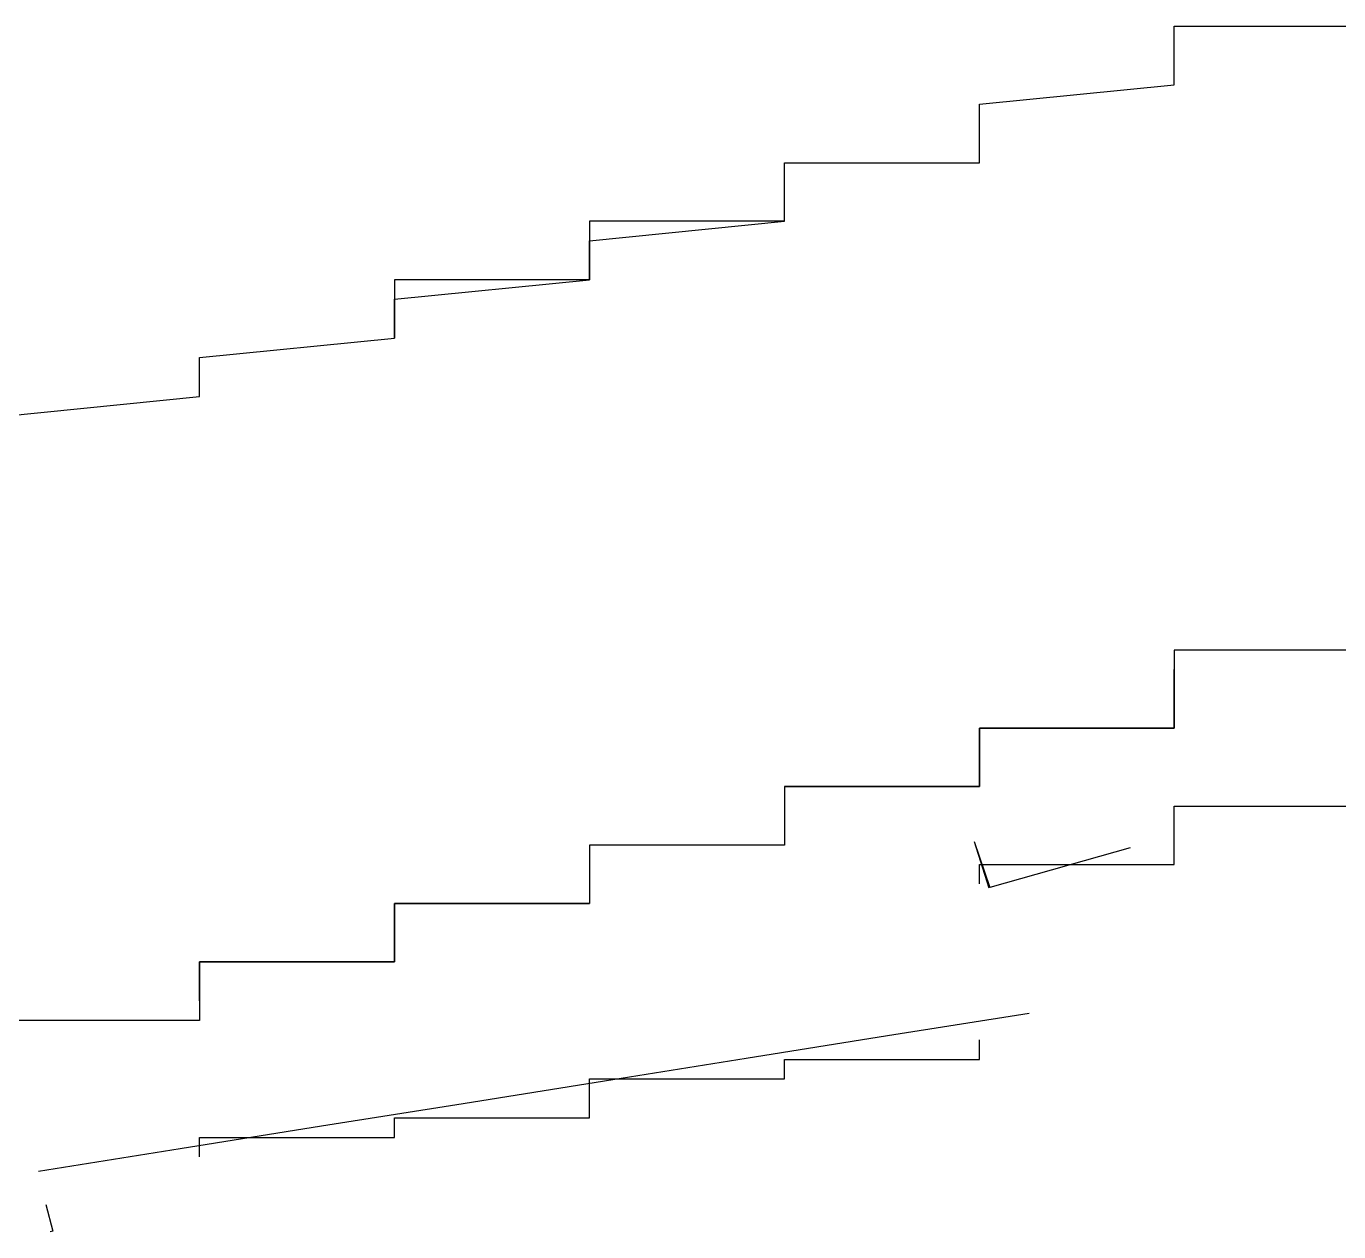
# Model space of a CAD drawing. Header units: millimetres. Extents: x -162945 to 7560, y -3558 to 130718.
# Drawn here: x -116768 to -116094, y -1750 to -1131 of the extents above; entities that cross this region are included whole.
import ezdxf

# ---------------------------------------------------------------- set-up
doc = ezdxf.new("R2010")
doc.units = ezdxf.units.MM
doc.header["$LTSCALE"] = 5
doc.layers.add('E1-RI-3F$0$A-GLAZ', color=6, linetype='Continuous')

msp = doc.modelspace()

# ---------------------------------------------------------------- linework, layer by layer
at = {"layer": 'E1-RI-3F$0$A-GLAZ', "color": 8}
for p, q in [((-116178.71, -1141.3), (-116178.71, -1131.3)), ((-116178.71, -1131.3), (-116078.71, -1131.3)), ((-116178.71, -1151.3), (-116178.71, -1141.3)), ((-116178.71, -1141.3), (-116178.71, -1141.3)), ((-116178.71, -1161.3), (-116178.71, -1151.3)), ((-116178.71, -1151.3), (-116178.71, -1151.3)), ((-116178.71, -1151.3), (-116178.71, -1151.3)), ((-116278.71, -1171.3), (-116178.71, -1161.3)), ((-116178.71, -1161.3), (-116178.71, -1161.3)), ((-116178.71, -1161.3), (-116178.71, -1161.3)), ((-116278.71, -1181.3), (-116278.71, -1171.3)), ((-116278.71, -1171.3), (-116278.71, -1171.3)), ((-116278.71, -1171.3), (-116278.71, -1171.3)), ((-116278.71, -1191.3), (-116278.71, -1181.3)), ((-116278.71, -1181.3), (-116278.71, -1181.3)), ((-116278.71, -1201.3), (-116278.71, -1191.3)), ((-116278.71, -1191.3), (-116278.71, -1191.3)), ((-116278.71, -1191.3), (-116278.71, -1191.3)), ((-116378.71, -1211.3), (-116378.71, -1201.3)), ((-116378.71, -1201.3), (-116378.71, -1201.3)), ((-116378.71, -1201.3), (-116278.71, -1201.3)), ((-116378.71, -1221.3), (-116378.71, -1211.3)), ((-116378.71, -1211.3), (-116378.71, -1211.3)), ((-116378.71, -1211.3), (-116378.71, -1211.3)), ((-116378.71, -1231.3), (-116378.71, -1221.3)), ((-116378.71, -1221.3), (-116378.71, -1221.3)), ((-116478.71, -1241.3), (-116378.71, -1231.3)), ((-116378.71, -1231.3), (-116378.71, -1231.3)), ((-116378.71, -1231.3), (-116378.71, -1231.3)), ((-116478.71, -1251.3), (-116478.71, -1241.3)), ((-116478.71, -1241.3), (-116478.71, -1241.3)), ((-116478.71, -1241.3), (-116478.71, -1241.3)), ((-116478.71, -1261.3), (-116478.71, -1251.3)), ((-116478.71, -1251.3), (-116478.71, -1251.3)), ((-116478.71, -1251.3), (-116478.71, -1251.3)), ((-116578.71, -1271.3), (-116478.71, -1261.3)), ((-116478.71, -1261.3), (-116478.71, -1261.3)), ((-116478.71, -1261.3), (-116478.71, -1261.3)), ((-116578.71, -1281.3), (-116578.71, -1271.3)), ((-116578.71, -1271.3), (-116578.71, -1271.3)), ((-116578.71, -1271.3), (-116578.71, -1271.3)), ((-116578.71, -1291.3), (-116578.71, -1281.3)), ((-116578.71, -1281.3), (-116578.71, -1281.3)), ((-116578.71, -1281.3), (-116578.71, -1281.3)), ((-116678.71, -1301.3), (-116578.71, -1291.3)), ((-116578.71, -1291.3), (-116578.71, -1291.3)), ((-116578.71, -1291.3), (-116578.71, -1291.3)), ((-116678.71, -1311.3), (-116678.71, -1301.3)), ((-116678.71, -1301.3), (-116678.71, -1301.3)), ((-116678.71, -1301.3), (-116678.71, -1301.3)), ((-116678.71, -1321.3), (-116678.71, -1311.3)), ((-116678.71, -1311.3), (-116678.71, -1311.3)), ((-116678.71, -1311.3), (-116678.71, -1311.3)), ((-116778.71, -1331.3), (-116678.71, -1321.3)), ((-116678.71, -1321.3), (-116678.71, -1321.3)), ((-116678.71, -1321.3), (-116678.71, -1321.3)), ((-116078.71, -1451.3), (-116178.71, -1451.3)), ((-116178.71, -1451.3), (-116178.71, -1461.3)), ((-116178.71, -1461.3), (-116178.71, -1461.3)), ((-116178.71, -1461.3), (-116178.71, -1461.3)), ((-116178.71, -1461.3), (-116178.71, -1471.3)), ((-116178.71, -1471.3), (-116178.71, -1461.3)), ((-116178.71, -1461.3), (-116178.71, -1461.3)), ((-116178.71, -1461.3), (-116178.71, -1461.3)), ((-116178.71, -1461.3), (-116178.71, -1461.3)), ((-116178.71, -1461.3), (-116178.71, -1461.3)), ((-116178.71, -1461.3), (-116178.71, -1461.3)), ((-116178.71, -1461.3), (-116178.71, -1461.3)), ((-116178.71, -1461.3), (-116178.71, -1461.3)), ((-116178.71, -1461.3), (-116178.71, -1461.3)), ((-116178.71, -1461.3), (-116178.71, -1461.3)), ((-116178.71, -1461.3), (-116178.71, -1461.3)), ((-116178.71, -1461.3), (-116178.71, -1461.3)), ((-116178.71, -1461.3), (-116178.71, -1461.3)), ((-116178.71, -1461.3), (-116178.71, -1461.3)), ((-116178.71, -1461.3), (-116178.71, -1461.3)), ((-116178.71, -1461.3), (-116178.71, -1461.3)), ((-116178.71, -1461.3), (-116178.71, -1461.3)), ((-116178.71, -1461.3), (-116178.71, -1461.3)), ((-116178.71, -1461.3), (-116178.71, -1461.3)), ((-116178.71, -1471.3), (-116178.71, -1471.3)), ((-116178.71, -1471.3), (-116178.71, -1471.3)), ((-116178.71, -1471.3), (-116178.71, -1481.3)), ((-116178.71, -1481.3), (-116178.71, -1471.3)), ((-116178.71, -1471.3), (-116178.71, -1471.3)), ((-116178.71, -1471.3), (-116178.71, -1471.3)), ((-116178.71, -1471.3), (-116178.71, -1471.3)), ((-116178.71, -1471.3), (-116178.71, -1471.3)), ((-116178.71, -1471.3), (-116178.71, -1471.3)), ((-116178.71, -1471.3), (-116178.71, -1471.3)), ((-116178.71, -1471.3), (-116178.71, -1471.3)), ((-116178.71, -1471.3), (-116178.71, -1471.3)), ((-116178.71, -1471.3), (-116178.71, -1471.3)), ((-116178.71, -1471.3), (-116178.71, -1471.3)), ((-116178.71, -1471.3), (-116178.71, -1471.3)), ((-116178.71, -1471.3), (-116178.71, -1471.3)), ((-116178.71, -1471.3), (-116178.71, -1471.3)), ((-116178.71, -1471.3), (-116178.71, -1471.3)), ((-116178.71, -1471.3), (-116178.71, -1471.3)), ((-116178.71, -1471.3), (-116178.71, -1471.3)), ((-116178.71, -1471.3), (-116178.71, -1471.3)), ((-116178.71, -1471.3), (-116178.71, -1471.3)), ((-116178.71, -1471.3), (-116178.71, -1471.3)), ((-116178.71, -1471.3), (-116178.71, -1471.3)), ((-116178.71, -1471.3), (-116178.71, -1471.3)), ((-116178.71, -1471.3), (-116178.71, -1471.3)), ((-116178.71, -1471.3), (-116178.71, -1471.3)), ((-116178.71, -1471.3), (-116178.71, -1471.3)), ((-116178.71, -1481.3), (-116178.71, -1481.3)), ((-116178.71, -1481.3), (-116178.71, -1491.3)), ((-116178.71, -1491.3), (-116178.71, -1481.3)), ((-116178.71, -1481.3), (-116178.71, -1481.3)), ((-116178.71, -1481.3), (-116178.71, -1481.3)), ((-116178.71, -1481.3), (-116178.71, -1481.3)), ((-116178.71, -1481.3), (-116178.71, -1481.3)), ((-116178.71, -1481.3), (-116178.71, -1481.3)), ((-116178.71, -1481.3), (-116178.71, -1481.3)), ((-116178.71, -1481.3), (-116178.71, -1481.3)), ((-116178.71, -1481.3), (-116178.71, -1481.3)), ((-116178.71, -1481.3), (-116178.71, -1481.3)), ((-116178.71, -1481.3), (-116178.71, -1481.3)), ((-116178.71, -1481.3), (-116178.71, -1481.3)), ((-116178.71, -1481.3), (-116178.71, -1481.3)), ((-116178.71, -1481.3), (-116178.71, -1481.3)), ((-116178.71, -1481.3), (-116178.71, -1481.3)), ((-116178.71, -1481.3), (-116178.71, -1481.3)), ((-116178.71, -1481.3), (-116178.71, -1481.3)), ((-116178.71, -1481.3), (-116178.71, -1481.3)), ((-116178.71, -1481.3), (-116178.71, -1481.3)), ((-116178.71, -1481.3), (-116178.71, -1481.3)), ((-116178.71, -1481.3), (-116178.71, -1481.3)), ((-116178.71, -1481.3), (-116178.71, -1481.3)), ((-116178.71, -1481.3), (-116178.71, -1481.3)), ((-116178.71, -1481.3), (-116178.71, -1481.3)), ((-116178.71, -1481.3), (-116178.71, -1481.3)), ((-116178.71, -1491.3), (-116278.71, -1491.3)), ((-116278.71, -1491.3), (-116278.71, -1491.3)), ((-116278.71, -1491.3), (-116278.71, -1501.3)), ((-116278.71, -1501.3), (-116278.71, -1491.3)), ((-116278.71, -1491.3), (-116278.71, -1491.3)), ((-116278.71, -1491.3), (-116278.71, -1491.3)), ((-116278.71, -1491.3), (-116278.71, -1491.3)), ((-116278.71, -1491.3), (-116278.71, -1491.3)), ((-116278.71, -1491.3), (-116278.71, -1491.3)), ((-116278.71, -1491.3), (-116278.71, -1491.3)), ((-116278.71, -1491.3), (-116278.71, -1491.3)), ((-116278.71, -1491.3), (-116278.71, -1491.3)), ((-116278.71, -1491.3), (-116278.71, -1491.3)), ((-116278.71, -1491.3), (-116278.71, -1491.3)), ((-116278.71, -1491.3), (-116278.71, -1491.3)), ((-116278.71, -1491.3), (-116278.71, -1491.3)), ((-116278.71, -1491.3), (-116278.71, -1491.3)), ((-116278.71, -1491.3), (-116278.71, -1491.3)), ((-116278.71, -1491.3), (-116278.71, -1491.3)), ((-116278.71, -1491.3), (-116278.71, -1491.3)), ((-116278.71, -1491.3), (-116278.71, -1491.3)), ((-116278.71, -1491.3), (-116278.71, -1491.3)), ((-116278.71, -1491.3), (-116278.71, -1491.3)), ((-116278.71, -1491.3), (-116278.71, -1491.3)), ((-116278.71, -1491.3), (-116178.71, -1491.3)), ((-116178.71, -1491.3), (-116178.71, -1491.3)), ((-116178.71, -1491.3), (-116178.71, -1491.3)), ((-116278.71, -1501.3), (-116278.71, -1501.3)), ((-116278.71, -1501.3), (-116278.71, -1501.3)), ((-116278.71, -1501.3), (-116278.71, -1511.3)), ((-116278.71, -1511.3), (-116278.71, -1501.3)), ((-116278.71, -1501.3), (-116278.71, -1501.3)), ((-116278.71, -1501.3), (-116278.71, -1501.3)), ((-116278.71, -1501.3), (-116278.71, -1501.3)), ((-116278.71, -1501.3), (-116278.71, -1501.3)), ((-116278.71, -1501.3), (-116278.71, -1501.3)), ((-116278.71, -1501.3), (-116278.71, -1501.3)), ((-116278.71, -1501.3), (-116278.71, -1501.3)), ((-116278.71, -1501.3), (-116278.71, -1501.3)), ((-116278.71, -1501.3), (-116278.71, -1501.3)), ((-116278.71, -1501.3), (-116278.71, -1501.3)), ((-116278.71, -1501.3), (-116278.71, -1501.3)), ((-116278.71, -1501.3), (-116278.71, -1501.3)), ((-116278.71, -1501.3), (-116278.71, -1501.3)), ((-116278.71, -1501.3), (-116278.71, -1501.3)), ((-116278.71, -1501.3), (-116278.71, -1501.3)), ((-116278.71, -1501.3), (-116278.71, -1501.3)), ((-116278.71, -1501.3), (-116278.71, -1501.3)), ((-116278.71, -1501.3), (-116278.71, -1501.3)), ((-116278.71, -1501.3), (-116278.71, -1501.3)), ((-116278.71, -1501.3), (-116278.71, -1501.3)), ((-116278.71, -1501.3), (-116278.71, -1501.3)), ((-116278.71, -1501.3), (-116278.71, -1501.3)), ((-116278.71, -1501.3), (-116278.71, -1501.3)), ((-116278.71, -1501.3), (-116278.71, -1501.3)), ((-116278.71, -1511.3), (-116278.71, -1511.3)), ((-116278.71, -1511.3), (-116278.71, -1511.3)), ((-116278.71, -1511.3), (-116278.71, -1521.3)), ((-116278.71, -1521.3), (-116278.71, -1511.3)), ((-116278.71, -1511.3), (-116278.71, -1511.3)), ((-116278.71, -1511.3), (-116278.71, -1511.3)), ((-116278.71, -1511.3), (-116278.71, -1511.3)), ((-116278.71, -1511.3), (-116278.71, -1511.3)), ((-116278.71, -1511.3), (-116278.71, -1511.3)), ((-116278.71, -1511.3), (-116278.71, -1511.3)), ((-116278.71, -1511.3), (-116278.71, -1511.3)), ((-116278.71, -1511.3), (-116278.71, -1511.3)), ((-116278.71, -1511.3), (-116278.71, -1511.3)), ((-116278.71, -1511.3), (-116278.71, -1511.3)), ((-116278.71, -1511.3), (-116278.71, -1511.3)), ((-116278.71, -1511.3), (-116278.71, -1511.3)), ((-116278.71, -1511.3), (-116278.71, -1511.3)), ((-116278.71, -1511.3), (-116278.71, -1511.3)), ((-116278.71, -1511.3), (-116278.71, -1511.3)), ((-116278.71, -1511.3), (-116278.71, -1511.3)), ((-116278.71, -1511.3), (-116278.71, -1511.3)), ((-116278.71, -1511.3), (-116278.71, -1511.3)), ((-116278.71, -1511.3), (-116278.71, -1511.3)), ((-116278.71, -1511.3), (-116278.71, -1511.3)), ((-116278.71, -1511.3), (-116278.71, -1511.3)), ((-116278.71, -1511.3), (-116278.71, -1511.3)), ((-116278.71, -1511.3), (-116278.71, -1511.3)), ((-116278.71, -1511.3), (-116278.71, -1511.3)), ((-116278.71, -1511.3), (-116278.71, -1511.3)), ((-116278.71, -1521.3), (-116378.71, -1521.3)), ((-116378.71, -1521.3), (-116378.71, -1521.3)), ((-116378.71, -1521.3), (-116378.71, -1531.3)), ((-116378.71, -1521.3), (-116378.71, -1521.3)), ((-116378.71, -1521.3), (-116378.71, -1521.3)), ((-116378.71, -1521.3), (-116378.71, -1521.3)), ((-116378.71, -1521.3), (-116378.71, -1521.3)), ((-116378.71, -1521.3), (-116378.71, -1521.3)), ((-116378.71, -1521.3), (-116378.71, -1521.3)), ((-116378.71, -1521.3), (-116278.71, -1521.3)), ((-116278.71, -1521.3), (-116278.71, -1521.3)), ((-116278.71, -1521.3), (-116278.71, -1521.3)), ((-116278.71, -1521.3), (-116278.71, -1521.3)), ((-116278.71, -1521.3), (-116278.71, -1521.3)), ((-116278.71, -1521.3), (-116278.71, -1521.3)), ((-116278.71, -1521.3), (-116278.71, -1521.3)), ((-116278.71, -1521.3), (-116278.71, -1521.3)), ((-116278.71, -1521.3), (-116278.71, -1521.3)), ((-116378.71, -1531.3), (-116378.71, -1531.3)), ((-116378.71, -1531.3), (-116378.71, -1531.3)), ((-116378.71, -1531.3), (-116378.71, -1541.3)), ((-116178.71, -1541.3), (-116178.71, -1531.3)), ((-116178.71, -1531.3), (-116178.71, -1531.3)), ((-116178.71, -1531.3), (-116178.71, -1531.3)), ((-116178.71, -1531.3), (-116178.71, -1531.3)), ((-116178.71, -1531.3), (-116178.71, -1531.3)), ((-116178.71, -1531.3), (-116178.71, -1531.3)), ((-116178.71, -1531.3), (-116178.71, -1531.3)), ((-116178.71, -1531.3), (-116178.71, -1531.3)), ((-116178.71, -1531.3), (-116178.71, -1531.3)), ((-116178.71, -1531.3), (-116078.71, -1531.3)), ((-116378.71, -1541.3), (-116378.71, -1541.3)), ((-116378.71, -1541.3), (-116378.71, -1541.3)), ((-116378.71, -1541.3), (-116378.71, -1551.3)), ((-116178.71, -1551.3), (-116178.71, -1541.3)), ((-116178.71, -1541.3), (-116178.71, -1541.3)), ((-116178.71, -1541.3), (-116178.71, -1541.3)), ((-116178.71, -1541.3), (-116178.71, -1541.3)), ((-116178.71, -1541.3), (-116178.71, -1541.3)), ((-116178.71, -1541.3), (-116178.71, -1541.3)), ((-116178.71, -1541.3), (-116178.71, -1541.3)), ((-116178.71, -1541.3), (-116178.71, -1541.3)), ((-116178.71, -1541.3), (-116178.71, -1541.3)), ((-116178.71, -1541.3), (-116178.71, -1541.3)), ((-116178.71, -1541.3), (-116178.71, -1541.3)), ((-116178.71, -1541.3), (-116178.71, -1541.3)), ((-116178.71, -1541.3), (-116178.71, -1541.3)), ((-116378.71, -1551.3), (-116478.71, -1551.3)), ((-116478.71, -1551.3), (-116478.71, -1551.3)), ((-116478.71, -1551.3), (-116478.71, -1561.3)), ((-116281.46, -1549.42), (-116273.82, -1573.23)), ((-116281.46, -1549.42), (-116273.34, -1573.06)), ((-116201.32, -1552.7), (-116273.34, -1573.06)), ((-116178.71, -1561.3), (-116178.71, -1551.3)), ((-116178.71, -1551.3), (-116178.71, -1551.3)), ((-116178.71, -1551.3), (-116178.71, -1551.3)), ((-116178.71, -1551.3), (-116178.71, -1551.3)), ((-116178.71, -1551.3), (-116178.71, -1551.3)), ((-116178.71, -1551.3), (-116178.71, -1551.3)), ((-116178.71, -1551.3), (-116178.71, -1551.3)), ((-116178.71, -1551.3), (-116178.71, -1551.3)), ((-116178.71, -1551.3), (-116178.71, -1551.3)), ((-116178.71, -1551.3), (-116178.71, -1551.3)), ((-116178.71, -1551.3), (-116178.71, -1551.3)), ((-116178.71, -1551.3), (-116178.71, -1551.3)), ((-116178.71, -1551.3), (-116178.71, -1551.3)), ((-116478.71, -1561.3), (-116478.71, -1561.3)), ((-116478.71, -1561.3), (-116478.71, -1561.3)), ((-116478.71, -1561.3), (-116478.71, -1571.3)), ((-116278.71, -1571.3), (-116278.71, -1561.3)), ((-116278.71, -1561.3), (-116278.71, -1561.3)), ((-116278.71, -1561.3), (-116278.71, -1561.3)), ((-116278.71, -1561.3), (-116278.71, -1561.3)), ((-116278.71, -1561.3), (-116278.71, -1561.3)), ((-116278.71, -1561.3), (-116278.71, -1561.3)), ((-116278.71, -1561.3), (-116278.71, -1561.3)), ((-116278.71, -1561.3), (-116278.71, -1561.3)), ((-116278.71, -1561.3), (-116278.71, -1561.3)), ((-116278.71, -1561.3), (-116178.71, -1561.3)), ((-116178.71, -1561.3), (-116178.71, -1561.3)), ((-116178.71, -1561.3), (-116178.71, -1561.3)), ((-116178.71, -1561.3), (-116178.71, -1561.3)), ((-116478.71, -1571.3), (-116478.71, -1571.3)), ((-116478.71, -1571.3), (-116478.71, -1571.3)), ((-116478.71, -1571.3), (-116478.71, -1581.3)), ((-116278.71, -1571.3), (-116278.71, -1571.3)), ((-116278.71, -1571.3), (-116278.71, -1571.3)), ((-116278.71, -1571.3), (-116278.71, -1571.3)), ((-116278.71, -1571.3), (-116278.71, -1571.3)), ((-116278.71, -1571.3), (-116278.71, -1571.3)), ((-116278.71, -1571.3), (-116278.71, -1571.3)), ((-116278.71, -1571.3), (-116278.71, -1571.3)), ((-116278.71, -1571.3), (-116278.71, -1571.3)), ((-116478.71, -1581.3), (-116578.71, -1581.3)), ((-116578.71, -1581.3), (-116578.71, -1591.3)), ((-116578.71, -1591.3), (-116578.71, -1581.3)), ((-116578.71, -1581.3), (-116578.71, -1581.3)), ((-116578.71, -1581.3), (-116578.71, -1581.3)), ((-116578.71, -1581.3), (-116578.71, -1581.3)), ((-116578.71, -1581.3), (-116578.71, -1581.3)), ((-116578.71, -1581.3), (-116578.71, -1581.3)), ((-116578.71, -1581.3), (-116578.71, -1581.3)), ((-116578.71, -1581.3), (-116578.71, -1581.3)), ((-116578.71, -1581.3), (-116578.71, -1581.3)), ((-116578.71, -1581.3), (-116578.71, -1581.3)), ((-116578.71, -1581.3), (-116578.71, -1581.3)), ((-116578.71, -1581.3), (-116578.71, -1581.3)), ((-116578.71, -1581.3), (-116478.71, -1581.3)), ((-116478.71, -1581.3), (-116478.71, -1581.3)), ((-116478.71, -1581.3), (-116478.71, -1581.3)), ((-116478.71, -1581.3), (-116478.71, -1581.3)), ((-116478.71, -1581.3), (-116478.71, -1581.3)), ((-116478.71, -1581.3), (-116478.71, -1581.3)), ((-116478.71, -1581.3), (-116478.71, -1581.3)), ((-116478.71, -1581.3), (-116478.71, -1581.3)), ((-116478.71, -1581.3), (-116478.71, -1581.3)), ((-116478.71, -1581.3), (-116478.71, -1581.3)), ((-116478.71, -1581.3), (-116478.71, -1581.3)), ((-116478.71, -1581.3), (-116478.71, -1581.3)), ((-116478.71, -1581.3), (-116478.71, -1581.3)), ((-116478.71, -1581.3), (-116478.71, -1581.3)), ((-116478.71, -1581.3), (-116478.71, -1581.3)), ((-116578.71, -1591.3), (-116578.71, -1591.3)), ((-116578.71, -1591.3), (-116578.71, -1591.3)), ((-116578.71, -1591.3), (-116578.71, -1601.3)), ((-116578.71, -1601.3), (-116578.71, -1591.3)), ((-116578.71, -1591.3), (-116578.71, -1591.3)), ((-116578.71, -1591.3), (-116578.71, -1591.3)), ((-116578.71, -1591.3), (-116578.71, -1591.3)), ((-116578.71, -1591.3), (-116578.71, -1591.3)), ((-116578.71, -1591.3), (-116578.71, -1591.3)), ((-116578.71, -1591.3), (-116578.71, -1591.3)), ((-116578.71, -1591.3), (-116578.71, -1591.3)), ((-116578.71, -1591.3), (-116578.71, -1591.3)), ((-116578.71, -1591.3), (-116578.71, -1591.3)), ((-116578.71, -1591.3), (-116578.71, -1591.3)), ((-116578.71, -1591.3), (-116578.71, -1591.3)), ((-116578.71, -1591.3), (-116578.71, -1591.3)), ((-116578.71, -1591.3), (-116578.71, -1591.3)), ((-116578.71, -1591.3), (-116578.71, -1591.3)), ((-116578.71, -1591.3), (-116578.71, -1591.3)), ((-116578.71, -1591.3), (-116578.71, -1591.3)), ((-116578.71, -1591.3), (-116578.71, -1591.3)), ((-116578.71, -1591.3), (-116578.71, -1591.3)), ((-116578.71, -1591.3), (-116578.71, -1591.3)), ((-116578.71, -1591.3), (-116578.71, -1591.3)), ((-116578.71, -1591.3), (-116578.71, -1591.3)), ((-116578.71, -1591.3), (-116578.71, -1591.3)), ((-116578.71, -1591.3), (-116578.71, -1591.3)), ((-116578.71, -1591.3), (-116578.71, -1591.3)), ((-116578.71, -1591.3), (-116578.71, -1591.3)), ((-116578.71, -1591.3), (-116578.71, -1591.3)), ((-116578.71, -1601.3), (-116578.71, -1601.3)), ((-116578.71, -1601.3), (-116578.71, -1601.3)), ((-116578.71, -1601.3), (-116578.71, -1611.3)), ((-116578.71, -1611.3), (-116578.71, -1601.3)), ((-116578.71, -1601.3), (-116578.71, -1601.3)), ((-116578.71, -1601.3), (-116578.71, -1601.3)), ((-116578.71, -1601.3), (-116578.71, -1601.3)), ((-116578.71, -1601.3), (-116578.71, -1601.3)), ((-116578.71, -1601.3), (-116578.71, -1601.3)), ((-116578.71, -1601.3), (-116578.71, -1601.3)), ((-116578.71, -1601.3), (-116578.71, -1601.3)), ((-116578.71, -1601.3), (-116578.71, -1601.3)), ((-116578.71, -1601.3), (-116578.71, -1601.3)), ((-116578.71, -1601.3), (-116578.71, -1601.3)), ((-116578.71, -1601.3), (-116578.71, -1601.3)), ((-116578.71, -1601.3), (-116578.71, -1601.3)), ((-116578.71, -1601.3), (-116578.71, -1601.3)), ((-116578.71, -1601.3), (-116578.71, -1601.3)), ((-116578.71, -1601.3), (-116578.71, -1601.3)), ((-116578.71, -1601.3), (-116578.71, -1601.3)), ((-116578.71, -1601.3), (-116578.71, -1601.3)), ((-116578.71, -1601.3), (-116578.71, -1601.3)), ((-116578.71, -1601.3), (-116578.71, -1601.3)), ((-116578.71, -1601.3), (-116578.71, -1601.3)), ((-116578.71, -1601.3), (-116578.71, -1601.3)), ((-116578.71, -1601.3), (-116578.71, -1601.3)), ((-116578.71, -1601.3), (-116578.71, -1601.3)), ((-116578.71, -1601.3), (-116578.71, -1601.3)), ((-116578.71, -1601.3), (-116578.71, -1601.3)), ((-116578.71, -1601.3), (-116578.71, -1601.3)), ((-116578.71, -1611.3), (-116678.71, -1611.3)), ((-116678.71, -1611.3), (-116678.71, -1621.3)), ((-116678.71, -1621.3), (-116678.71, -1611.3)), ((-116678.71, -1611.3), (-116678.71, -1611.3)), ((-116678.71, -1611.3), (-116678.71, -1611.3)), ((-116678.71, -1611.3), (-116678.71, -1611.3)), ((-116678.71, -1611.3), (-116678.71, -1611.3)), ((-116678.71, -1611.3), (-116678.71, -1611.3)), ((-116678.71, -1611.3), (-116678.71, -1611.3)), ((-116678.71, -1611.3), (-116678.71, -1611.3)), ((-116678.71, -1611.3), (-116678.71, -1611.3)), ((-116678.71, -1611.3), (-116678.71, -1611.3)), ((-116678.71, -1611.3), (-116678.71, -1611.3)), ((-116678.71, -1611.3), (-116678.71, -1611.3)), ((-116678.71, -1611.3), (-116678.71, -1611.3)), ((-116678.71, -1611.3), (-116578.71, -1611.3)), ((-116578.71, -1611.3), (-116578.71, -1611.3)), ((-116578.71, -1611.3), (-116578.71, -1611.3)), ((-116578.71, -1611.3), (-116578.71, -1611.3)), ((-116578.71, -1611.3), (-116578.71, -1611.3)), ((-116578.71, -1611.3), (-116578.71, -1611.3)), ((-116578.71, -1611.3), (-116578.71, -1611.3)), ((-116578.71, -1611.3), (-116578.71, -1611.3)), ((-116578.71, -1611.3), (-116578.71, -1611.3)), ((-116578.71, -1611.3), (-116578.71, -1611.3)), ((-116578.71, -1611.3), (-116578.71, -1611.3)), ((-116578.71, -1611.3), (-116578.71, -1611.3)), ((-116578.71, -1611.3), (-116578.71, -1611.3)), ((-116578.71, -1611.3), (-116578.71, -1611.3)), ((-116578.71, -1611.3), (-116578.71, -1611.3)), ((-116578.71, -1611.3), (-116578.71, -1611.3)), ((-116678.71, -1621.3), (-116678.71, -1621.3)), ((-116678.71, -1621.3), (-116678.71, -1621.3)), ((-116678.71, -1621.3), (-116678.71, -1621.3)), ((-116678.71, -1621.3), (-116678.71, -1631.3)), ((-116678.71, -1631.3), (-116678.71, -1621.3)), ((-116678.71, -1621.3), (-116678.71, -1621.3)), ((-116678.71, -1621.3), (-116678.71, -1621.3)), ((-116678.71, -1621.3), (-116678.71, -1621.3)), ((-116678.71, -1621.3), (-116678.71, -1621.3)), ((-116678.71, -1621.3), (-116678.71, -1621.3)), ((-116678.71, -1621.3), (-116678.71, -1621.3)), ((-116678.71, -1621.3), (-116678.71, -1621.3)), ((-116678.71, -1621.3), (-116678.71, -1621.3)), ((-116678.71, -1621.3), (-116678.71, -1621.3)), ((-116678.71, -1621.3), (-116678.71, -1621.3)), ((-116678.71, -1621.3), (-116678.71, -1621.3)), ((-116678.71, -1621.3), (-116678.71, -1621.3)), ((-116678.71, -1621.3), (-116678.71, -1621.3)), ((-116678.71, -1621.3), (-116678.71, -1621.3)), ((-116678.71, -1621.3), (-116678.71, -1621.3)), ((-116678.71, -1621.3), (-116678.71, -1621.3)), ((-116678.71, -1621.3), (-116678.71, -1621.3)), ((-116678.71, -1621.3), (-116678.71, -1621.3)), ((-116678.71, -1621.3), (-116678.71, -1621.3)), ((-116678.71, -1621.3), (-116678.71, -1621.3)), ((-116678.71, -1621.3), (-116678.71, -1621.3)), ((-116678.71, -1621.3), (-116678.71, -1621.3)), ((-116678.71, -1621.3), (-116678.71, -1621.3)), ((-116678.71, -1621.3), (-116678.71, -1621.3)), ((-116678.71, -1621.3), (-116678.71, -1621.3)), ((-116678.71, -1621.3), (-116678.71, -1621.3)), ((-116678.71, -1621.3), (-116678.71, -1621.3)), ((-116678.71, -1631.3), (-116678.71, -1631.3)), ((-116678.71, -1631.3), (-116678.71, -1631.3)), ((-116678.71, -1631.3), (-116678.71, -1641.3)), ((-116678.71, -1631.3), (-116678.71, -1631.3)), ((-116678.71, -1631.3), (-116678.71, -1631.3)), ((-116678.71, -1631.3), (-116678.71, -1631.3)), ((-116678.71, -1631.3), (-116678.71, -1631.3)), ((-116678.71, -1631.3), (-116678.71, -1631.3)), ((-116678.71, -1631.3), (-116678.71, -1631.3)), ((-116678.71, -1631.3), (-116678.71, -1631.3)), ((-116678.71, -1631.3), (-116678.71, -1631.3)), ((-116678.71, -1631.3), (-116678.71, -1631.3)), ((-116678.71, -1631.3), (-116678.71, -1631.3)), ((-116678.71, -1631.3), (-116678.71, -1631.3)), ((-116678.71, -1631.3), (-116678.71, -1631.3)), ((-116678.71, -1631.3), (-116678.71, -1631.3)), ((-116678.71, -1631.3), (-116678.71, -1631.3)), ((-116678.71, -1631.3), (-116678.71, -1631.3)), ((-116678.71, -1631.3), (-116678.71, -1631.3)), ((-116678.71, -1631.3), (-116678.71, -1631.3)), ((-116678.71, -1631.3), (-116678.71, -1631.3)), ((-116678.71, -1631.3), (-116678.71, -1631.3)), ((-116678.71, -1631.3), (-116678.71, -1631.3)), ((-116678.71, -1631.3), (-116678.71, -1631.3)), ((-116678.71, -1631.3), (-116678.71, -1631.3)), ((-116678.71, -1631.3), (-116678.71, -1631.3)), ((-116678.71, -1641.3), (-116778.71, -1641.3)), ((-116325.8, -1649.08), (-116253.22, -1637.5)), ((-116398.39, -1660.66), (-116325.8, -1649.08)), ((-116278.71, -1661.3), (-116278.71, -1651.3)), ((-116278.71, -1651.3), (-116278.71, -1651.3)), ((-116278.71, -1651.3), (-116278.71, -1651.3)), ((-116278.71, -1651.3), (-116278.71, -1651.3)), ((-116278.71, -1651.3), (-116278.71, -1651.3)), ((-116278.71, -1651.3), (-116278.71, -1651.3)), ((-116278.71, -1651.3), (-116278.71, -1651.3)), ((-116278.71, -1651.3), (-116278.71, -1651.3)), ((-116278.71, -1651.3), (-116278.71, -1651.3)), ((-116278.71, -1651.3), (-116278.71, -1651.3)), ((-116278.71, -1651.3), (-116278.71, -1651.3)), ((-116278.71, -1651.3), (-116278.71, -1651.3)), ((-116278.71, -1651.3), (-116278.71, -1651.3)), ((-116278.71, -1651.3), (-116278.71, -1651.3)), ((-116278.71, -1651.3), (-116278.71, -1651.3)), ((-116278.71, -1651.3), (-116278.71, -1651.3)), ((-116278.71, -1651.3), (-116278.71, -1651.3)), ((-116278.71, -1651.3), (-116278.71, -1651.3)), ((-116278.71, -1651.3), (-116278.71, -1651.3)), ((-116278.71, -1651.3), (-116278.71, -1651.3)), ((-116278.71, -1651.3), (-116278.71, -1651.3)), ((-116278.71, -1651.3), (-116278.71, -1651.3)), ((-116470.97, -1672.24), (-116398.39, -1660.66)), ((-116378.71, -1671.3), (-116378.71, -1661.3)), ((-116378.71, -1661.3), (-116378.71, -1661.3)), ((-116378.71, -1661.3), (-116378.71, -1661.3)), ((-116378.71, -1661.3), (-116378.71, -1661.3)), ((-116378.71, -1661.3), (-116378.71, -1661.3)), ((-116378.71, -1661.3), (-116378.71, -1661.3)), ((-116378.71, -1661.3), (-116378.71, -1661.3)), ((-116378.71, -1661.3), (-116378.71, -1661.3)), ((-116378.71, -1661.3), (-116378.71, -1661.3)), ((-116378.71, -1661.3), (-116378.71, -1661.3)), ((-116378.71, -1661.3), (-116378.71, -1661.3)), ((-116378.71, -1661.3), (-116378.71, -1661.3)), ((-116378.71, -1661.3), (-116378.71, -1661.3)), ((-116378.71, -1661.3), (-116378.71, -1661.3)), ((-116378.71, -1661.3), (-116378.71, -1661.3)), ((-116378.71, -1661.3), (-116378.71, -1661.3)), ((-116378.71, -1661.3), (-116378.71, -1661.3)), ((-116378.71, -1661.3), (-116378.71, -1661.3)), ((-116378.71, -1661.3), (-116378.71, -1661.3)), ((-116378.71, -1661.3), (-116278.71, -1661.3)), ((-116278.71, -1661.3), (-116278.71, -1661.3)), ((-116278.71, -1661.3), (-116278.71, -1661.3)), ((-116278.71, -1661.3), (-116278.71, -1661.3)), ((-116278.71, -1661.3), (-116278.71, -1661.3)), ((-116278.71, -1661.3), (-116278.71, -1661.3)), ((-116278.71, -1661.3), (-116278.71, -1661.3)), ((-116278.71, -1661.3), (-116278.71, -1661.3)), ((-116278.71, -1661.3), (-116278.71, -1661.3)), ((-116278.71, -1661.3), (-116278.71, -1661.3)), ((-116278.71, -1661.3), (-116278.71, -1661.3)), ((-116278.71, -1661.3), (-116278.71, -1661.3)), ((-116278.71, -1661.3), (-116278.71, -1661.3)), ((-116543.55, -1683.82), (-116470.97, -1672.24)), ((-116478.71, -1681.3), (-116478.71, -1671.3)), ((-116478.71, -1671.3), (-116478.71, -1671.3)), ((-116478.71, -1671.3), (-116478.71, -1671.3)), ((-116478.71, -1671.3), (-116478.71, -1671.3)), ((-116478.71, -1671.3), (-116478.71, -1671.3)), ((-116478.71, -1671.3), (-116478.71, -1671.3)), ((-116478.71, -1671.3), (-116478.71, -1671.3)), ((-116478.71, -1671.3), (-116378.71, -1671.3)), ((-116378.71, -1671.3), (-116378.71, -1671.3)), ((-116378.71, -1671.3), (-116378.71, -1671.3)), ((-116378.71, -1671.3), (-116378.71, -1671.3)), ((-116378.71, -1671.3), (-116378.71, -1671.3)), ((-116378.71, -1671.3), (-116378.71, -1671.3)), ((-116378.71, -1671.3), (-116378.71, -1671.3)), ((-116378.71, -1671.3), (-116378.71, -1671.3)), ((-116378.71, -1671.3), (-116378.71, -1671.3)), ((-116378.71, -1671.3), (-116378.71, -1671.3)), ((-116378.71, -1671.3), (-116378.71, -1671.3)), ((-116378.71, -1671.3), (-116378.71, -1671.3)), ((-116378.71, -1671.3), (-116378.71, -1671.3)), ((-116378.71, -1671.3), (-116378.71, -1671.3)), ((-116378.71, -1671.3), (-116378.71, -1671.3)), ((-116378.71, -1671.3), (-116378.71, -1671.3)), ((-116378.71, -1671.3), (-116378.71, -1671.3)), ((-116378.71, -1671.3), (-116378.71, -1671.3)), ((-116378.71, -1671.3), (-116378.71, -1671.3)), ((-116378.71, -1671.3), (-116378.71, -1671.3)), ((-116378.71, -1671.3), (-116378.71, -1671.3)), ((-116378.71, -1671.3), (-116378.71, -1671.3)), ((-116378.71, -1671.3), (-116378.71, -1671.3)), ((-116378.71, -1671.3), (-116378.71, -1671.3)), ((-116378.71, -1671.3), (-116378.71, -1671.3)), ((-116478.71, -1691.3), (-116478.71, -1681.3)), ((-116478.71, -1681.3), (-116478.71, -1681.3)), ((-116478.71, -1681.3), (-116478.71, -1681.3)), ((-116478.71, -1681.3), (-116478.71, -1681.3)), ((-116478.71, -1681.3), (-116478.71, -1681.3)), ((-116478.71, -1681.3), (-116478.71, -1681.3)), ((-116478.71, -1681.3), (-116478.71, -1681.3)), ((-116478.71, -1681.3), (-116478.71, -1681.3)), ((-116478.71, -1681.3), (-116478.71, -1681.3)), ((-116478.71, -1681.3), (-116478.71, -1681.3)), ((-116478.71, -1681.3), (-116478.71, -1681.3)), ((-116478.71, -1681.3), (-116478.71, -1681.3)), ((-116478.71, -1681.3), (-116478.71, -1681.3)), ((-116478.71, -1681.3), (-116478.71, -1681.3)), ((-116478.71, -1681.3), (-116478.71, -1681.3)), ((-116478.71, -1681.3), (-116478.71, -1681.3)), ((-116478.71, -1681.3), (-116478.71, -1681.3)), ((-116478.71, -1681.3), (-116478.71, -1681.3)), ((-116478.71, -1681.3), (-116478.71, -1681.3)), ((-116478.71, -1681.3), (-116478.71, -1681.3)), ((-116478.71, -1681.3), (-116478.71, -1681.3)), ((-116478.71, -1681.3), (-116478.71, -1681.3)), ((-116478.71, -1681.3), (-116478.71, -1681.3)), ((-116478.71, -1681.3), (-116478.71, -1681.3)), ((-116478.71, -1681.3), (-116478.71, -1681.3)), ((-116478.71, -1681.3), (-116478.71, -1681.3)), ((-116478.71, -1681.3), (-116478.71, -1681.3)), ((-116478.71, -1681.3), (-116478.71, -1681.3)), ((-116478.71, -1681.3), (-116478.71, -1681.3)), ((-116478.71, -1681.3), (-116478.71, -1681.3)), ((-116478.71, -1681.3), (-116478.71, -1681.3)), ((-116478.71, -1681.3), (-116478.71, -1681.3)), ((-116616.14, -1695.4), (-116543.55, -1683.82)), ((-116688.72, -1706.97), (-116616.14, -1695.4)), ((-116578.71, -1701.3), (-116578.71, -1691.3)), ((-116578.71, -1691.3), (-116578.71, -1691.3)), ((-116578.71, -1691.3), (-116578.71, -1691.3)), ((-116578.71, -1691.3), (-116578.71, -1691.3)), ((-116578.71, -1691.3), (-116578.71, -1691.3)), ((-116578.71, -1691.3), (-116578.71, -1691.3)), ((-116578.71, -1691.3), (-116578.71, -1691.3)), ((-116578.71, -1691.3), (-116578.71, -1691.3)), ((-116578.71, -1691.3), (-116578.71, -1691.3)), ((-116578.71, -1691.3), (-116578.71, -1691.3)), ((-116578.71, -1691.3), (-116578.71, -1691.3)), ((-116578.71, -1691.3), (-116578.71, -1691.3)), ((-116578.71, -1691.3), (-116578.71, -1691.3)), ((-116578.71, -1691.3), (-116578.71, -1691.3)), ((-116578.71, -1691.3), (-116578.71, -1691.3)), ((-116578.71, -1691.3), (-116578.71, -1691.3)), ((-116578.71, -1691.3), (-116578.71, -1691.3)), ((-116578.71, -1691.3), (-116578.71, -1691.3)), ((-116578.71, -1691.3), (-116578.71, -1691.3)), ((-116578.71, -1691.3), (-116578.71, -1691.3)), ((-116578.71, -1691.3), (-116578.71, -1691.3)), ((-116578.71, -1691.3), (-116578.71, -1691.3)), ((-116578.71, -1691.3), (-116578.71, -1691.3)), ((-116578.71, -1691.3), (-116578.71, -1691.3)), ((-116578.71, -1691.3), (-116578.71, -1691.3)), ((-116578.71, -1691.3), (-116578.71, -1691.3)), ((-116578.71, -1691.3), (-116578.71, -1691.3)), ((-116578.71, -1691.3), (-116578.71, -1691.3)), ((-116578.71, -1691.3), (-116478.71, -1691.3)), ((-116478.71, -1691.3), (-116478.71, -1691.3)), ((-116478.71, -1691.3), (-116478.71, -1691.3)), ((-116478.71, -1691.3), (-116478.71, -1691.3)), ((-116678.71, -1711.3), (-116678.71, -1701.3)), ((-116678.71, -1701.3), (-116678.71, -1701.3)), ((-116678.71, -1701.3), (-116678.71, -1701.3)), ((-116678.71, -1701.3), (-116678.71, -1701.3)), ((-116678.71, -1701.3), (-116678.71, -1701.3)), ((-116678.71, -1701.3), (-116678.71, -1701.3)), ((-116678.71, -1701.3), (-116678.71, -1701.3)), ((-116678.71, -1701.3), (-116678.71, -1701.3)), ((-116678.71, -1701.3), (-116678.71, -1701.3)), ((-116678.71, -1701.3), (-116678.71, -1701.3)), ((-116678.71, -1701.3), (-116678.71, -1701.3)), ((-116678.71, -1701.3), (-116678.71, -1701.3)), ((-116678.71, -1701.3), (-116678.71, -1701.3)), ((-116678.71, -1701.3), (-116678.71, -1701.3)), ((-116678.71, -1701.3), (-116678.71, -1701.3)), ((-116678.71, -1701.3), (-116678.71, -1701.3)), ((-116678.71, -1701.3), (-116678.71, -1701.3)), ((-116678.71, -1701.3), (-116578.71, -1701.3)), ((-116578.71, -1701.3), (-116578.71, -1701.3)), ((-116578.71, -1701.3), (-116578.71, -1701.3)), ((-116578.71, -1701.3), (-116578.71, -1701.3)), ((-116578.71, -1701.3), (-116578.71, -1701.3)), ((-116578.71, -1701.3), (-116578.71, -1701.3)), ((-116578.71, -1701.3), (-116578.71, -1701.3)), ((-116578.71, -1701.3), (-116578.71, -1701.3)), ((-116578.71, -1701.3), (-116578.71, -1701.3)), ((-116578.71, -1701.3), (-116578.71, -1701.3)), ((-116578.71, -1701.3), (-116578.71, -1701.3)), ((-116578.71, -1701.3), (-116578.71, -1701.3)), ((-116578.71, -1701.3), (-116578.71, -1701.3)), ((-116578.71, -1701.3), (-116578.71, -1701.3)), ((-116578.71, -1701.3), (-116578.71, -1701.3)), ((-116578.71, -1701.3), (-116578.71, -1701.3)), ((-116761.3, -1718.55), (-116688.72, -1706.97)), ((-116678.71, -1711.3), (-116678.71, -1711.3)), ((-116678.71, -1711.3), (-116678.71, -1711.3)), ((-116678.71, -1711.3), (-116678.71, -1711.3)), ((-116678.71, -1711.3), (-116678.71, -1711.3)), ((-116678.71, -1711.3), (-116678.71, -1711.3)), ((-116678.71, -1711.3), (-116678.71, -1711.3)), ((-116678.71, -1711.3), (-116678.71, -1711.3)), ((-116678.71, -1711.3), (-116678.71, -1711.3)), ((-116757.49, -1735.64), (-116753.99, -1749.43)), ((-116753.99, -1749.43), (-116755.37, -1749.69))]:
    msp.add_line(p, q, dxfattribs=at)
msp.add_polyline3d([(-116378.71, -1231.3, 0), (-116478.71, -1231.3, 0), (-116478.71, -1231.3, 0), (-116478.71, -1231.3, 0), (-116478.71, -1231.3, 0), (-116478.71, -1231.3, 0), (-116478.71, -1231.3, 0), (-116478.71, -1241.3, 0), (-116478.71, -1241.3, 0), (-116478.71, -1241.3, 0), (-116478.71, -1241.3, 0), (-116478.71, -1241.3, 0), (-116478.71, -1241.3, 0), (-116478.71, -1241.3, 0), (-116478.71, -1241.3, 0), (-116478.71, -1241.3, 0), (-116478.71, -1241.3, 0), (-116478.71, -1241.3, 0), (-116478.71, -1241.3, 0), (-116478.71, -1241.3, 0), (-116478.71, -1241.3, 0), (-116478.71, -1241.3, 0), (-116478.71, -1241.3, 0), (-116478.71, -1241.3, 0), (-116478.71, -1241.3, 0), (-116478.71, -1241.3, 0), (-116478.71, -1241.3, 0), (-116478.71, -1241.3, 0), (-116478.71, -1241.3, 0), (-116478.71, -1241.3, 0), (-116478.71, -1241.3, 0), (-116478.71, -1251.3, 0), (-116478.71, -1251.3, 0), (-116478.71, -1251.3, 0), (-116478.71, -1251.3, 0), (-116478.71, -1251.3, 0), (-116478.71, -1251.3, 0), (-116478.71, -1251.3, 0), (-116478.71, -1251.3, 0), (-116478.71, -1251.3, 0), (-116478.71, -1251.3, 0), (-116478.71, -1251.3, 0), (-116478.71, -1251.3, 0), (-116478.71, -1251.3, 0), (-116478.71, -1251.3, 0), (-116478.71, -1251.3, 0), (-116478.71, -1251.3, 0), (-116478.71, -1251.3, 0), (-116478.71, -1251.3, 0), (-116478.71, -1251.3, 0), (-116478.71, -1251.3, 0), (-116478.71, -1251.3, 0), (-116478.71, -1251.3, 0), (-116478.71, -1251.3, 0), (-116478.71, -1251.3, 0), (-116478.71, -1261.3, 0), (-116478.71, -1261.3, 0), (-116478.71, -1261.3, 0), (-116478.71, -1261.3, 0), (-116478.71, -1261.3, 0), (-116478.71, -1261.3, 0), (-116478.71, -1261.3, 0), (-116478.71, -1261.3, 0), (-116478.71, -1261.3, 0), (-116478.71, -1261.3, 0), (-116478.71, -1261.3, 0), (-116478.71, -1261.3, 0), (-116478.71, -1261.3, 0), (-116478.71, -1261.3, 0), (-116478.71, -1261.3, 0), (-116478.71, -1261.3, 0), (-116478.71, -1261.3, 0), (-116478.71, -1261.3, 0), (-116478.71, -1261.3, 0), (-116478.71, -1261.3, 0), (-116478.71, -1261.3, 0), (-116578.71, -1261.3, 0), (-116578.71, -1261.3, 0), (-116578.71, -1261.3, 0), (-116578.71, -1271.3, 0), (-116578.71, -1271.3, 0), (-116578.71, -1271.3, 0), (-116578.71, -1271.3, 0), (-116578.71, -1271.3, 0), (-116578.71, -1271.3, 0), (-116578.71, -1271.3, 0), (-116578.71, -1271.3, 0), (-116578.71, -1271.3, 0), (-116578.71, -1271.3, 0), (-116578.71, -1271.3, 0), (-116578.71, -1271.3, 0), (-116578.71, -1271.3, 0), (-116578.71, -1271.3, 0), (-116578.71, -1271.3, 0), (-116578.71, -1271.3, 0), (-116578.71, -1271.3, 0), (-116578.71, -1271.3, 0), (-116578.71, -1271.3, 0), (-116578.71, -1271.3, 0), (-116578.71, -1271.3, 0), (-116578.71, -1271.3, 0), (-116578.71, -1271.3, 0), (-116578.71, -1271.3, 0), (-116578.71, -1281.3, 0), (-116578.71, -1281.3, 0), (-116578.71, -1281.3, 0), (-116578.71, -1281.3, 0), (-116578.71, -1281.3, 0), (-116578.71, -1281.3, 0), (-116578.71, -1281.3, 0), (-116578.71, -1281.3, 0), (-116578.71, -1281.3, 0), (-116578.71, -1281.3, 0), (-116578.71, -1281.3, 0), (-116578.71, -1281.3, 0), (-116578.71, -1281.3, 0), (-116578.71, -1281.3, 0), (-116578.71, -1281.3, 0), (-116578.71, -1281.3, 0), (-116578.71, -1281.3, 0), (-116578.71, -1281.3, 0), (-116578.71, -1281.3, 0), (-116578.71, -1281.3, 0), (-116578.71, -1281.3, 0), (-116578.71, -1281.3, 0), (-116578.71, -1281.3, 0), (-116578.71, -1281.3, 0), (-116578.71, -1291.3, 0)], dxfattribs=at)

doc.saveas('drawing.dxf')
